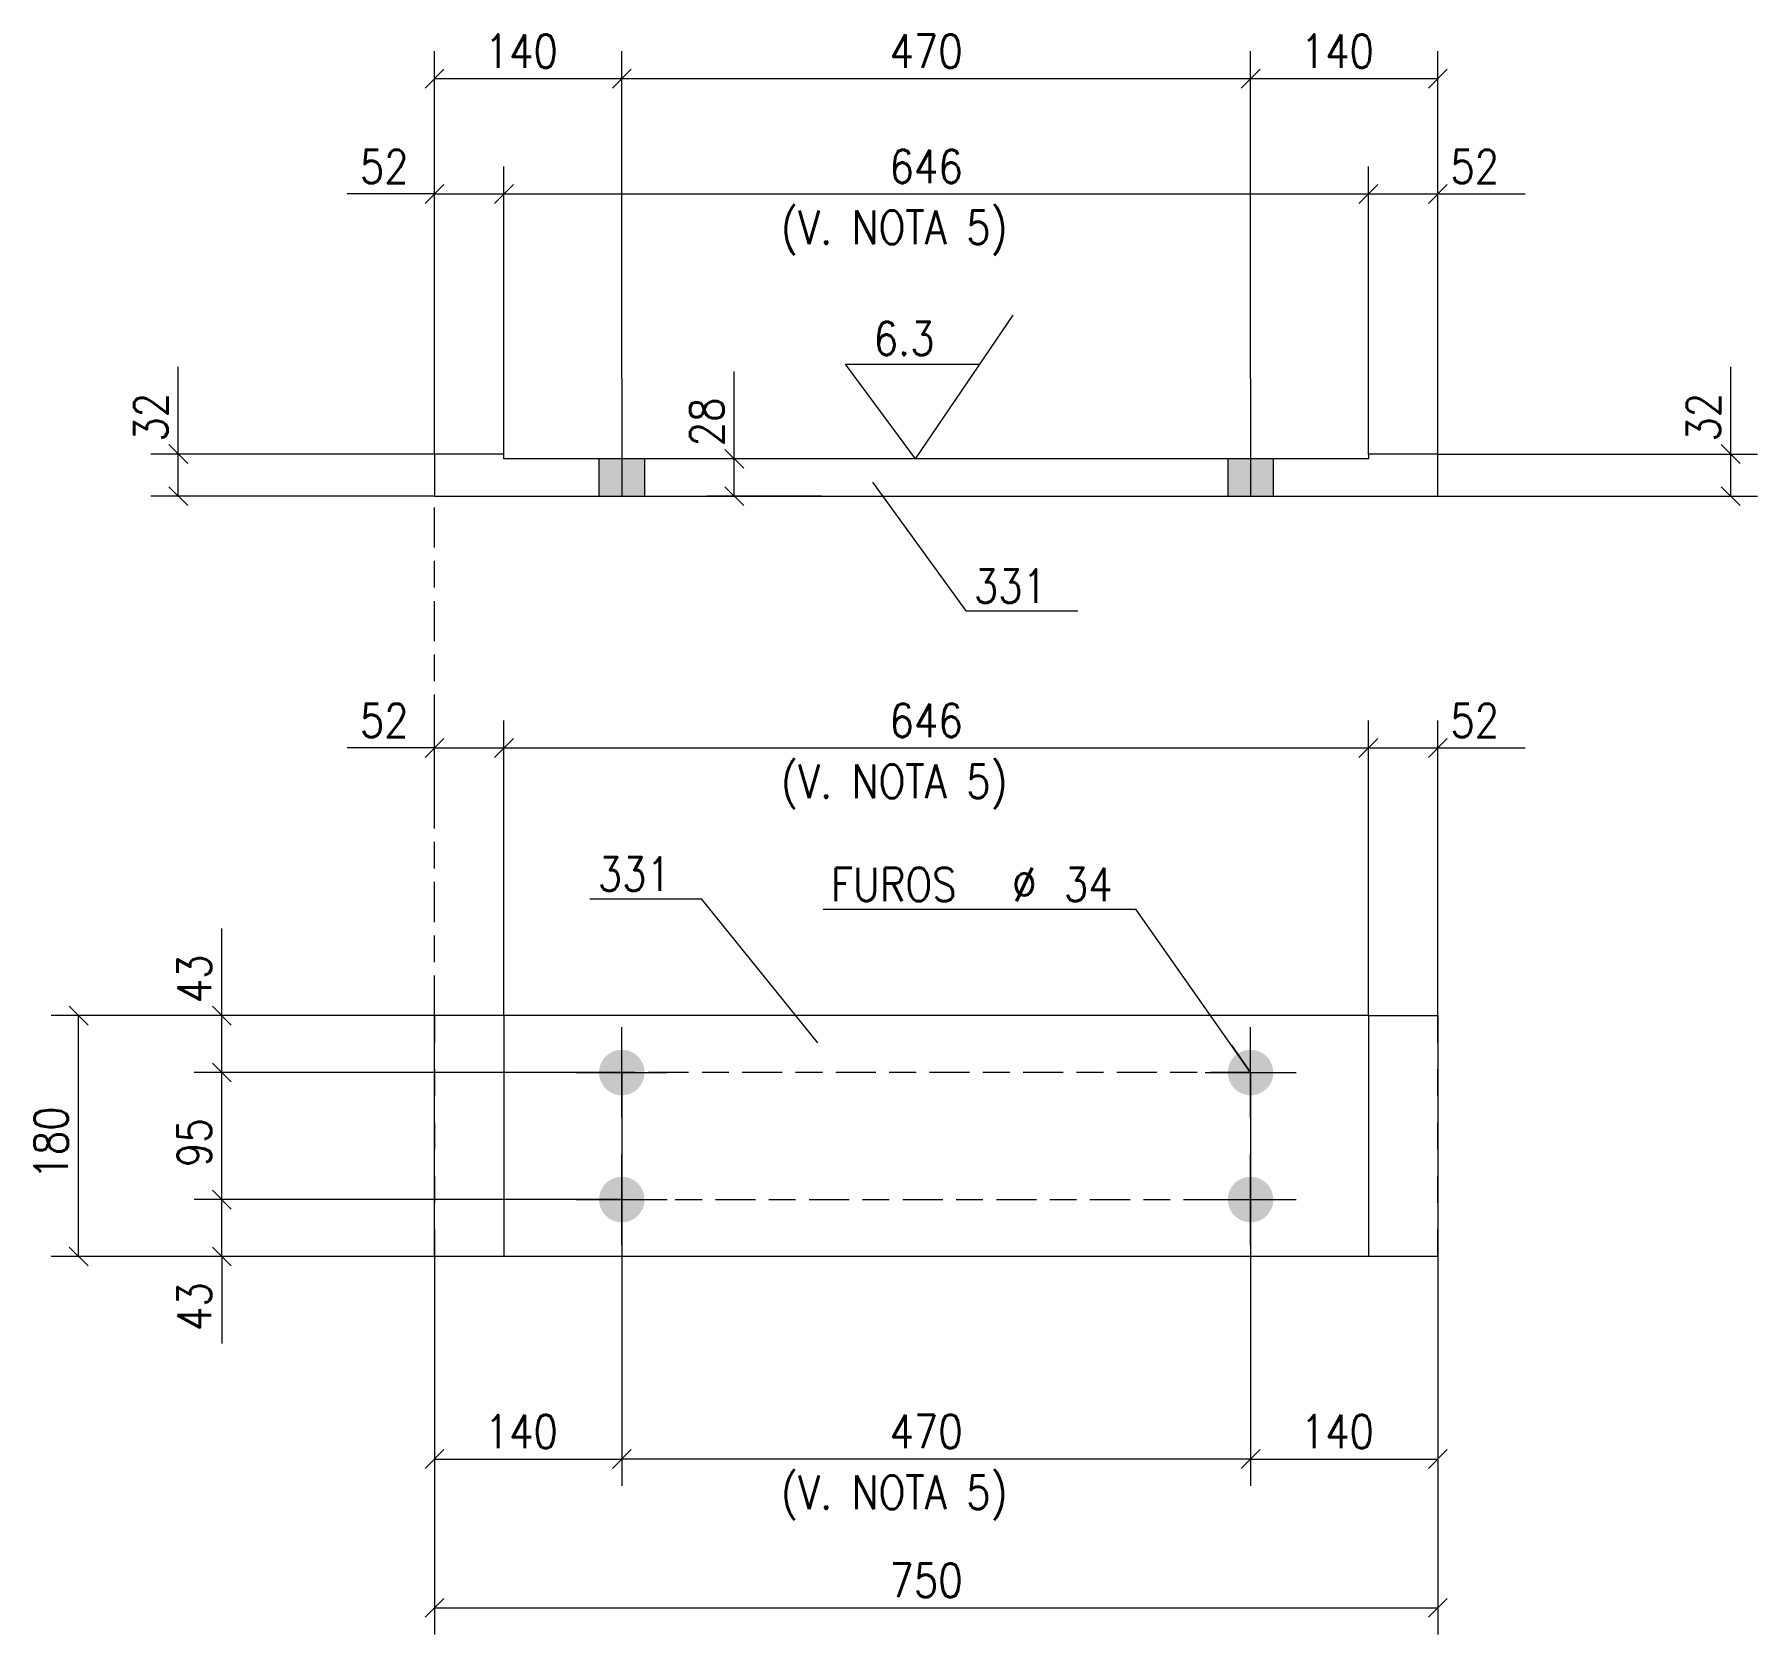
# Model space of a CAD drawing. Header units: millimetres. Extents: x 2 to 845, y 5 to 599.
# Drawn here: x 511.9 to 640.6, y 156.6 to 276.2 of the extents above; entities that cross this region are included whole.
import ezdxf

# ---------------------------------------------------------------- set-up
doc = ezdxf.new("R2010")
doc.units = ezdxf.units.MM
for name, pattern in [('XKITLINE00', [0]), ('XKITLINE02', [4, 2, -2]), ('XKITLINE06', [7, 3, -1, 2, -1])]:
    doc.linetypes.add(name, pattern=pattern)
for name, color, linetype, lineweight in [('Cota', 4, 'Continuous', 0), ('Marca da peça', 2, 'Continuous', 0), ('Marca do parafuso', 4, 'Continuous', 0), ('Objeto gráfico', 3, 'Continuous', 0), ('Parafuso', 3, 'Continuous', 0), ('Peça', 2, 'Continuous', 0), ('Texto', 7, 'Continuous', 0)]:
    doc.layers.add(name, color=color, linetype=linetype, lineweight=lineweight)
doc.styles.add('ROMANS', font='ROMANS__.TTF')
doc.styles.add('SIMPLEX', font='SIMPLEX_.TTF')

# ---------------------------------------------------------------- blocks, each defined once
blk = doc.blocks.new('*A466')
at = {"layer": 'Parafuso'}
for points in [[(554.05, 241.72), (554.05, 244.52), (557.45, 244.52), (557.45, 241.72)], [(601.05, 241.72), (601.05, 244.52), (604.45, 244.52), (604.45, 241.72)]]:
    blk.add_hatch(color=7, dxfattribs=at).paths.add_polyline_path(points, flags=17)
at = {"layer": 'Parafuso', "color": 7, "linetype": 'XKITLINE00', "lineweight": 0}
for p, q in [((555.75, 250.52), (555.75, 241.72)), ((602.75, 250.52), (602.75, 241.72)), ((554.05, 244.52), (554.05, 241.72)), ((557.45, 244.52), (557.45, 241.72)), ((601.05, 244.52), (601.05, 241.72)), ((604.45, 244.52), (604.45, 241.72))]:
    blk.add_line(p, q, dxfattribs=at)
blk = doc.blocks.new('*A467')
at = {"layer": 'Peça', "color": 4, "linetype": 'XKITLINE00', "lineweight": 0}
for p, q in [((546.95, 244.87), (541.76, 244.87)), ((541.76, 244.87), (541.76, 241.72)), ((546.95, 244.52), (546.95, 244.87)), ((616.76, 244.87), (611.56, 244.87)), ((611.56, 244.87), (611.56, 244.52)), ((616.76, 241.72), (616.76, 244.87)), ((611.56, 244.52), (546.95, 244.52)), ((541.76, 241.72), (616.76, 241.72))]:
    blk.add_line(p, q, dxfattribs=at)
blk = doc.blocks.new('*A558')
at = {"layer": 'Parafuso'}
for points in [[(555.8, 200.33), (555.84, 200.32), (555.88, 200.32), (555.92, 200.32), (555.96, 200.31), (556, 200.31), (556.05, 200.3), (556.09, 200.29), (556.13, 200.29), (556.17, 200.28), (556.21, 200.26), (556.25, 200.25), (556.29, 200.24), (556.33, 200.23), (556.37, 200.21), (556.41, 200.2), (556.44, 200.18), (556.48, 200.16), (556.52, 200.14), (556.56, 200.13), (556.59, 200.11), (556.63, 200.08), (556.66, 200.06), (556.7, 200.04), (556.73, 200.02), (556.77, 199.99), (556.8, 199.97), (556.83, 199.94), (556.87, 199.91), (556.9, 199.89), (556.93, 199.86), (556.96, 199.83), (556.99, 199.8), (557.01, 199.77), (557.04, 199.74), (557.07, 199.7), (557.1, 199.67), (557.12, 199.64), (557.14, 199.61), (557.17, 199.57), (557.19, 199.54), (557.21, 199.5), (557.23, 199.46), (557.25, 199.43), (557.27, 199.39), (557.29, 199.35), (557.31, 199.32), (557.33, 199.28), (557.34, 199.24), (557.36, 199.2), (557.37, 199.16), (557.38, 199.12), (557.39, 199.08), (557.4, 199.04), (557.41, 199), (557.42, 198.96), (557.43, 198.92), (557.44, 198.88), (557.44, 198.83), (557.45, 198.79), (557.45, 198.75), (557.45, 198.71), (557.45, 198.67), (557.45, 198.63), (557.45, 198.58), (557.45, 198.54), (557.45, 198.5), (557.45, 198.46), (557.44, 198.42), (557.44, 198.38), (557.43, 198.34), (557.42, 198.29), (557.41, 198.25), (557.4, 198.21), (557.39, 198.17), (557.38, 198.13), (557.37, 198.09), (557.36, 198.05), (557.34, 198.01), (557.33, 197.98), (557.31, 197.94), (557.29, 197.9), (557.27, 197.86), (557.25, 197.83), (557.23, 197.79), (557.21, 197.75), (557.19, 197.72), (557.17, 197.68), (557.14, 197.65), (557.12, 197.61), (557.1, 197.58), (557.07, 197.55), (557.04, 197.52), (557.01, 197.48), (556.99, 197.45), (556.96, 197.42), (556.93, 197.4), (556.9, 197.37), (556.87, 197.34), (556.83, 197.31), (556.8, 197.29), (556.77, 197.26), (556.73, 197.24), (556.7, 197.21), (556.66, 197.19), (556.63, 197.17), (556.59, 197.15), (556.56, 197.13), (556.52, 197.11), (556.48, 197.09), (556.44, 197.07), (556.41, 197.06), (556.37, 197.04), (556.33, 197.03), (556.29, 197.01), (556.25, 197), (556.21, 196.99), (556.17, 196.98), (556.13, 196.97), (556.09, 196.96), (556.05, 196.95), (556, 196.94), (555.96, 196.94), (555.92, 196.93), (555.88, 196.93), (555.84, 196.93), (555.8, 196.93), (555.75, 196.93), (555.71, 196.93), (555.67, 196.93), (555.63, 196.93), (555.59, 196.93), (555.55, 196.94), (555.51, 196.94), (555.46, 196.95), (555.42, 196.96), (555.38, 196.97), (555.34, 196.98), (555.3, 196.99), (555.26, 197), (555.22, 197.01), (555.18, 197.03), (555.14, 197.04), (555.1, 197.06), (555.07, 197.07), (555.03, 197.09), (554.99, 197.11), (554.95, 197.13), (554.92, 197.15), (554.88, 197.17), (554.85, 197.19), (554.81, 197.21), (554.78, 197.24), (554.74, 197.26), (554.71, 197.29), (554.68, 197.31), (554.64, 197.34), (554.61, 197.37), (554.58, 197.4), (554.55, 197.42), (554.52, 197.45), (554.5, 197.48), (554.47, 197.52), (554.44, 197.55), (554.41, 197.58), (554.39, 197.61), (554.37, 197.65), (554.34, 197.68), (554.32, 197.72), (554.3, 197.75), (554.28, 197.79), (554.26, 197.83), (554.24, 197.86), (554.22, 197.9), (554.2, 197.94), (554.18, 197.98), (554.17, 198.01), (554.15, 198.05), (554.14, 198.09), (554.13, 198.13), (554.12, 198.17), (554.11, 198.21), (554.1, 198.25), (554.09, 198.29), (554.08, 198.34), (554.07, 198.38), (554.07, 198.42), (554.06, 198.46), (554.06, 198.5), (554.06, 198.54), (554.06, 198.58), (554.05, 198.63), (554.06, 198.67), (554.06, 198.71), (554.06, 198.75), (554.06, 198.79), (554.07, 198.83), (554.07, 198.88), (554.08, 198.92), (554.09, 198.96), (554.1, 199), (554.11, 199.04), (554.12, 199.08), (554.13, 199.12), (554.14, 199.16), (554.15, 199.2), (554.17, 199.24), (554.18, 199.28), (554.2, 199.32), (554.22, 199.35), (554.24, 199.39), (554.26, 199.43), (554.28, 199.46), (554.3, 199.5), (554.32, 199.54), (554.34, 199.57), (554.37, 199.61), (554.39, 199.64), (554.41, 199.67), (554.44, 199.7), (554.47, 199.74), (554.5, 199.77), (554.52, 199.8), (554.55, 199.83), (554.58, 199.86), (554.61, 199.89), (554.64, 199.91), (554.68, 199.94), (554.71, 199.97), (554.74, 199.99), (554.78, 200.02), (554.81, 200.04), (554.85, 200.06), (554.88, 200.08), (554.92, 200.11), (554.95, 200.13), (554.99, 200.14), (555.03, 200.16), (555.07, 200.18), (555.1, 200.2), (555.14, 200.21), (555.18, 200.23), (555.22, 200.24), (555.26, 200.25), (555.3, 200.26), (555.34, 200.28), (555.38, 200.29), (555.42, 200.29), (555.46, 200.3), (555.51, 200.31), (555.55, 200.31), (555.59, 200.32), (555.63, 200.32), (555.67, 200.32), (555.71, 200.33), (555.75, 200.33)], [(602.8, 200.33), (602.84, 200.32), (602.88, 200.32), (602.92, 200.32), (602.96, 200.31), (603, 200.31), (603.05, 200.3), (603.09, 200.29), (603.13, 200.29), (603.17, 200.28), (603.21, 200.26), (603.25, 200.25), (603.29, 200.24), (603.33, 200.23), (603.37, 200.21), (603.41, 200.2), (603.44, 200.18), (603.48, 200.16), (603.52, 200.14), (603.56, 200.13), (603.59, 200.11), (603.63, 200.08), (603.66, 200.06), (603.7, 200.04), (603.73, 200.02), (603.77, 199.99), (603.8, 199.97), (603.83, 199.94), (603.87, 199.91), (603.9, 199.89), (603.93, 199.86), (603.96, 199.83), (603.99, 199.8), (604.01, 199.77), (604.04, 199.74), (604.07, 199.7), (604.1, 199.67), (604.12, 199.64), (604.14, 199.61), (604.17, 199.57), (604.19, 199.54), (604.21, 199.5), (604.23, 199.46), (604.25, 199.43), (604.27, 199.39), (604.29, 199.35), (604.31, 199.32), (604.33, 199.28), (604.34, 199.24), (604.36, 199.2), (604.37, 199.16), (604.38, 199.12), (604.39, 199.08), (604.4, 199.04), (604.41, 199), (604.42, 198.96), (604.43, 198.92), (604.44, 198.88), (604.44, 198.83), (604.45, 198.79), (604.45, 198.75), (604.45, 198.71), (604.45, 198.67), (604.45, 198.63), (604.45, 198.58), (604.45, 198.54), (604.45, 198.5), (604.45, 198.46), (604.44, 198.42), (604.44, 198.38), (604.43, 198.34), (604.42, 198.29), (604.41, 198.25), (604.4, 198.21), (604.39, 198.17), (604.38, 198.13), (604.37, 198.09), (604.36, 198.05), (604.34, 198.01), (604.33, 197.98), (604.31, 197.94), (604.29, 197.9), (604.27, 197.86), (604.25, 197.83), (604.23, 197.79), (604.21, 197.75), (604.19, 197.72), (604.17, 197.68), (604.14, 197.65), (604.12, 197.61), (604.1, 197.58), (604.07, 197.55), (604.04, 197.52), (604.01, 197.48), (603.99, 197.45), (603.96, 197.42), (603.93, 197.4), (603.9, 197.37), (603.87, 197.34), (603.83, 197.31), (603.8, 197.29), (603.77, 197.26), (603.73, 197.24), (603.7, 197.21), (603.66, 197.19), (603.63, 197.17), (603.59, 197.15), (603.56, 197.13), (603.52, 197.11), (603.48, 197.09), (603.44, 197.07), (603.41, 197.06), (603.37, 197.04), (603.33, 197.03), (603.29, 197.01), (603.25, 197), (603.21, 196.99), (603.17, 196.98), (603.13, 196.97), (603.09, 196.96), (603.05, 196.95), (603, 196.94), (602.96, 196.94), (602.92, 196.93), (602.88, 196.93), (602.84, 196.93), (602.8, 196.93), (602.75, 196.93), (602.71, 196.93), (602.67, 196.93), (602.63, 196.93), (602.59, 196.93), (602.55, 196.94), (602.51, 196.94), (602.46, 196.95), (602.42, 196.96), (602.38, 196.97), (602.34, 196.98), (602.3, 196.99), (602.26, 197), (602.22, 197.01), (602.18, 197.03), (602.14, 197.04), (602.1, 197.06), (602.07, 197.07), (602.03, 197.09), (601.99, 197.11), (601.95, 197.13), (601.92, 197.15), (601.88, 197.17), (601.85, 197.19), (601.81, 197.21), (601.78, 197.24), (601.74, 197.26), (601.71, 197.29), (601.68, 197.31), (601.64, 197.34), (601.61, 197.37), (601.58, 197.4), (601.55, 197.42), (601.52, 197.45), (601.5, 197.48), (601.47, 197.52), (601.44, 197.55), (601.41, 197.58), (601.39, 197.61), (601.37, 197.65), (601.34, 197.68), (601.32, 197.72), (601.3, 197.75), (601.28, 197.79), (601.26, 197.83), (601.24, 197.86), (601.22, 197.9), (601.2, 197.94), (601.18, 197.98), (601.17, 198.01), (601.15, 198.05), (601.14, 198.09), (601.13, 198.13), (601.12, 198.17), (601.11, 198.21), (601.1, 198.25), (601.09, 198.29), (601.08, 198.34), (601.07, 198.38), (601.07, 198.42), (601.06, 198.46), (601.06, 198.5), (601.06, 198.54), (601.06, 198.58), (601.05, 198.63), (601.06, 198.67), (601.06, 198.71), (601.06, 198.75), (601.06, 198.79), (601.07, 198.83), (601.07, 198.88), (601.08, 198.92), (601.09, 198.96), (601.1, 199), (601.11, 199.04), (601.12, 199.08), (601.13, 199.12), (601.14, 199.16), (601.15, 199.2), (601.17, 199.24), (601.18, 199.28), (601.2, 199.32), (601.22, 199.35), (601.24, 199.39), (601.26, 199.43), (601.28, 199.46), (601.3, 199.5), (601.32, 199.54), (601.34, 199.57), (601.37, 199.61), (601.39, 199.64), (601.41, 199.67), (601.44, 199.7), (601.47, 199.74), (601.5, 199.77), (601.52, 199.8), (601.55, 199.83), (601.58, 199.86), (601.61, 199.89), (601.64, 199.91), (601.68, 199.94), (601.71, 199.97), (601.74, 199.99), (601.78, 200.02), (601.81, 200.04), (601.85, 200.06), (601.88, 200.08), (601.92, 200.11), (601.95, 200.13), (601.99, 200.14), (602.03, 200.16), (602.07, 200.18), (602.1, 200.2), (602.14, 200.21), (602.18, 200.23), (602.22, 200.24), (602.26, 200.25), (602.3, 200.26), (602.34, 200.28), (602.38, 200.29), (602.42, 200.29), (602.46, 200.3), (602.51, 200.31), (602.55, 200.31), (602.59, 200.32), (602.63, 200.32), (602.67, 200.32), (602.71, 200.33), (602.75, 200.33)], [(555.8, 190.83), (555.84, 190.82), (555.88, 190.82), (555.92, 190.82), (555.96, 190.81), (556, 190.81), (556.05, 190.8), (556.09, 190.79), (556.13, 190.79), (556.17, 190.78), (556.21, 190.76), (556.25, 190.75), (556.29, 190.74), (556.33, 190.73), (556.37, 190.71), (556.41, 190.7), (556.44, 190.68), (556.48, 190.66), (556.52, 190.64), (556.56, 190.63), (556.59, 190.61), (556.63, 190.58), (556.66, 190.56), (556.7, 190.54), (556.73, 190.52), (556.77, 190.49), (556.8, 190.47), (556.83, 190.44), (556.87, 190.41), (556.9, 190.39), (556.93, 190.36), (556.96, 190.33), (556.99, 190.3), (557.01, 190.27), (557.04, 190.24), (557.07, 190.2), (557.1, 190.17), (557.12, 190.14), (557.14, 190.11), (557.17, 190.07), (557.19, 190.04), (557.21, 190), (557.23, 189.96), (557.25, 189.93), (557.27, 189.89), (557.29, 189.85), (557.31, 189.82), (557.33, 189.78), (557.34, 189.74), (557.36, 189.7), (557.37, 189.66), (557.38, 189.62), (557.39, 189.58), (557.4, 189.54), (557.41, 189.5), (557.42, 189.46), (557.43, 189.42), (557.44, 189.38), (557.44, 189.33), (557.45, 189.29), (557.45, 189.25), (557.45, 189.21), (557.45, 189.17), (557.45, 189.13), (557.45, 189.08), (557.45, 189.04), (557.45, 189), (557.45, 188.96), (557.44, 188.92), (557.44, 188.88), (557.43, 188.84), (557.42, 188.79), (557.41, 188.75), (557.4, 188.71), (557.39, 188.67), (557.38, 188.63), (557.37, 188.59), (557.36, 188.55), (557.34, 188.51), (557.33, 188.48), (557.31, 188.44), (557.29, 188.4), (557.27, 188.36), (557.25, 188.33), (557.23, 188.29), (557.21, 188.25), (557.19, 188.22), (557.17, 188.18), (557.14, 188.15), (557.12, 188.11), (557.1, 188.08), (557.07, 188.05), (557.04, 188.02), (557.01, 187.98), (556.99, 187.95), (556.96, 187.92), (556.93, 187.9), (556.9, 187.87), (556.87, 187.84), (556.83, 187.81), (556.8, 187.79), (556.77, 187.76), (556.73, 187.74), (556.7, 187.71), (556.66, 187.69), (556.63, 187.67), (556.59, 187.65), (556.56, 187.63), (556.52, 187.61), (556.48, 187.59), (556.44, 187.57), (556.41, 187.56), (556.37, 187.54), (556.33, 187.53), (556.29, 187.51), (556.25, 187.5), (556.21, 187.49), (556.17, 187.48), (556.13, 187.47), (556.09, 187.46), (556.05, 187.45), (556, 187.44), (555.96, 187.44), (555.92, 187.43), (555.88, 187.43), (555.84, 187.43), (555.8, 187.43), (555.75, 187.43), (555.71, 187.43), (555.67, 187.43), (555.63, 187.43), (555.59, 187.43), (555.55, 187.44), (555.51, 187.44), (555.46, 187.45), (555.42, 187.46), (555.38, 187.47), (555.34, 187.48), (555.3, 187.49), (555.26, 187.5), (555.22, 187.51), (555.18, 187.53), (555.14, 187.54), (555.1, 187.56), (555.07, 187.57), (555.03, 187.59), (554.99, 187.61), (554.95, 187.63), (554.92, 187.65), (554.88, 187.67), (554.85, 187.69), (554.81, 187.71), (554.78, 187.74), (554.74, 187.76), (554.71, 187.79), (554.68, 187.81), (554.64, 187.84), (554.61, 187.87), (554.58, 187.9), (554.55, 187.92), (554.52, 187.95), (554.5, 187.98), (554.47, 188.02), (554.44, 188.05), (554.41, 188.08), (554.39, 188.11), (554.37, 188.15), (554.34, 188.18), (554.32, 188.22), (554.3, 188.25), (554.28, 188.29), (554.26, 188.33), (554.24, 188.36), (554.22, 188.4), (554.2, 188.44), (554.18, 188.48), (554.17, 188.51), (554.15, 188.55), (554.14, 188.59), (554.13, 188.63), (554.12, 188.67), (554.11, 188.71), (554.1, 188.75), (554.09, 188.79), (554.08, 188.84), (554.07, 188.88), (554.07, 188.92), (554.06, 188.96), (554.06, 189), (554.06, 189.04), (554.06, 189.08), (554.05, 189.13), (554.06, 189.17), (554.06, 189.21), (554.06, 189.25), (554.06, 189.29), (554.07, 189.33), (554.07, 189.38), (554.08, 189.42), (554.09, 189.46), (554.1, 189.5), (554.11, 189.54), (554.12, 189.58), (554.13, 189.62), (554.14, 189.66), (554.15, 189.7), (554.17, 189.74), (554.18, 189.78), (554.2, 189.82), (554.22, 189.85), (554.24, 189.89), (554.26, 189.93), (554.28, 189.96), (554.3, 190), (554.32, 190.04), (554.34, 190.07), (554.37, 190.11), (554.39, 190.14), (554.41, 190.17), (554.44, 190.2), (554.47, 190.24), (554.5, 190.27), (554.52, 190.3), (554.55, 190.33), (554.58, 190.36), (554.61, 190.39), (554.64, 190.41), (554.68, 190.44), (554.71, 190.47), (554.74, 190.49), (554.78, 190.52), (554.81, 190.54), (554.85, 190.56), (554.88, 190.58), (554.92, 190.61), (554.95, 190.63), (554.99, 190.64), (555.03, 190.66), (555.07, 190.68), (555.1, 190.7), (555.14, 190.71), (555.18, 190.73), (555.22, 190.74), (555.26, 190.75), (555.3, 190.76), (555.34, 190.78), (555.38, 190.79), (555.42, 190.79), (555.46, 190.8), (555.51, 190.81), (555.55, 190.81), (555.59, 190.82), (555.63, 190.82), (555.67, 190.82), (555.71, 190.83), (555.75, 190.83)], [(602.8, 190.83), (602.84, 190.82), (602.88, 190.82), (602.92, 190.82), (602.96, 190.81), (603, 190.81), (603.05, 190.8), (603.09, 190.79), (603.13, 190.79), (603.17, 190.78), (603.21, 190.76), (603.25, 190.75), (603.29, 190.74), (603.33, 190.73), (603.37, 190.71), (603.41, 190.7), (603.44, 190.68), (603.48, 190.66), (603.52, 190.64), (603.56, 190.63), (603.59, 190.61), (603.63, 190.58), (603.66, 190.56), (603.7, 190.54), (603.73, 190.52), (603.77, 190.49), (603.8, 190.47), (603.83, 190.44), (603.87, 190.41), (603.9, 190.39), (603.93, 190.36), (603.96, 190.33), (603.99, 190.3), (604.01, 190.27), (604.04, 190.24), (604.07, 190.2), (604.1, 190.17), (604.12, 190.14), (604.14, 190.11), (604.17, 190.07), (604.19, 190.04), (604.21, 190), (604.23, 189.96), (604.25, 189.93), (604.27, 189.89), (604.29, 189.85), (604.31, 189.82), (604.33, 189.78), (604.34, 189.74), (604.36, 189.7), (604.37, 189.66), (604.38, 189.62), (604.39, 189.58), (604.4, 189.54), (604.41, 189.5), (604.42, 189.46), (604.43, 189.42), (604.44, 189.38), (604.44, 189.33), (604.45, 189.29), (604.45, 189.25), (604.45, 189.21), (604.45, 189.17), (604.45, 189.13), (604.45, 189.08), (604.45, 189.04), (604.45, 189), (604.45, 188.96), (604.44, 188.92), (604.44, 188.88), (604.43, 188.84), (604.42, 188.79), (604.41, 188.75), (604.4, 188.71), (604.39, 188.67), (604.38, 188.63), (604.37, 188.59), (604.36, 188.55), (604.34, 188.51), (604.33, 188.48), (604.31, 188.44), (604.29, 188.4), (604.27, 188.36), (604.25, 188.33), (604.23, 188.29), (604.21, 188.25), (604.19, 188.22), (604.17, 188.18), (604.14, 188.15), (604.12, 188.11), (604.1, 188.08), (604.07, 188.05), (604.04, 188.02), (604.01, 187.98), (603.99, 187.95), (603.96, 187.92), (603.93, 187.9), (603.9, 187.87), (603.87, 187.84), (603.83, 187.81), (603.8, 187.79), (603.77, 187.76), (603.73, 187.74), (603.7, 187.71), (603.66, 187.69), (603.63, 187.67), (603.59, 187.65), (603.56, 187.63), (603.52, 187.61), (603.48, 187.59), (603.44, 187.57), (603.41, 187.56), (603.37, 187.54), (603.33, 187.53), (603.29, 187.51), (603.25, 187.5), (603.21, 187.49), (603.17, 187.48), (603.13, 187.47), (603.09, 187.46), (603.05, 187.45), (603, 187.44), (602.96, 187.44), (602.92, 187.43), (602.88, 187.43), (602.84, 187.43), (602.8, 187.43), (602.75, 187.43), (602.71, 187.43), (602.67, 187.43), (602.63, 187.43), (602.59, 187.43), (602.55, 187.44), (602.51, 187.44), (602.46, 187.45), (602.42, 187.46), (602.38, 187.47), (602.34, 187.48), (602.3, 187.49), (602.26, 187.5), (602.22, 187.51), (602.18, 187.53), (602.14, 187.54), (602.1, 187.56), (602.07, 187.57), (602.03, 187.59), (601.99, 187.61), (601.95, 187.63), (601.92, 187.65), (601.88, 187.67), (601.85, 187.69), (601.81, 187.71), (601.78, 187.74), (601.74, 187.76), (601.71, 187.79), (601.68, 187.81), (601.64, 187.84), (601.61, 187.87), (601.58, 187.9), (601.55, 187.92), (601.52, 187.95), (601.5, 187.98), (601.47, 188.02), (601.44, 188.05), (601.41, 188.08), (601.39, 188.11), (601.37, 188.15), (601.34, 188.18), (601.32, 188.22), (601.3, 188.25), (601.28, 188.29), (601.26, 188.33), (601.24, 188.36), (601.22, 188.4), (601.2, 188.44), (601.18, 188.48), (601.17, 188.51), (601.15, 188.55), (601.14, 188.59), (601.13, 188.63), (601.12, 188.67), (601.11, 188.71), (601.1, 188.75), (601.09, 188.79), (601.08, 188.84), (601.07, 188.88), (601.07, 188.92), (601.06, 188.96), (601.06, 189), (601.06, 189.04), (601.06, 189.08), (601.05, 189.13), (601.06, 189.17), (601.06, 189.21), (601.06, 189.25), (601.06, 189.29), (601.07, 189.33), (601.07, 189.38), (601.08, 189.42), (601.09, 189.46), (601.1, 189.5), (601.11, 189.54), (601.12, 189.58), (601.13, 189.62), (601.14, 189.66), (601.15, 189.7), (601.17, 189.74), (601.18, 189.78), (601.2, 189.82), (601.22, 189.85), (601.24, 189.89), (601.26, 189.93), (601.28, 189.96), (601.3, 190), (601.32, 190.04), (601.34, 190.07), (601.37, 190.11), (601.39, 190.14), (601.41, 190.17), (601.44, 190.2), (601.47, 190.24), (601.5, 190.27), (601.52, 190.3), (601.55, 190.33), (601.58, 190.36), (601.61, 190.39), (601.64, 190.41), (601.68, 190.44), (601.71, 190.47), (601.74, 190.49), (601.78, 190.52), (601.81, 190.54), (601.85, 190.56), (601.88, 190.58), (601.92, 190.61), (601.95, 190.63), (601.99, 190.64), (602.03, 190.66), (602.07, 190.68), (602.1, 190.7), (602.14, 190.71), (602.18, 190.73), (602.22, 190.74), (602.26, 190.75), (602.3, 190.76), (602.34, 190.78), (602.38, 190.79), (602.42, 190.79), (602.46, 190.8), (602.51, 190.81), (602.55, 190.81), (602.59, 190.82), (602.63, 190.82), (602.67, 190.82), (602.71, 190.83), (602.75, 190.83)]]:
    blk.add_hatch(color=7, dxfattribs=at).paths.add_polyline_path(points, flags=17)
at = {"layer": 'Parafuso', "color": 7, "linetype": 'XKITLINE00', "lineweight": 0}
for p, q in [((555.75, 195.23), (555.75, 202.03)), ((602.75, 195.23), (602.75, 202.03)), ((552.35, 198.63), (559.15, 198.63)), ((599.35, 198.63), (606.15, 198.63)), ((555.75, 185.73), (555.75, 192.53)), ((602.75, 185.73), (602.75, 192.53)), ((552.35, 189.13), (559.15, 189.13)), ((599.35, 189.13), (606.15, 189.13))]:
    blk.add_line(p, q, dxfattribs=at)
blk = doc.blocks.new('*A559')
at = {"layer": 'Peça', "color": 4, "linetype": 'XKITLINE00', "lineweight": 0}
for p, q in [((541.76, 184.88), (541.76, 202.88)), ((546.95, 202.88), (541.76, 202.88)), ((546.95, 202.88), (546.95, 184.88)), ((611.56, 202.88), (546.95, 202.88)), ((611.56, 202.88), (611.56, 184.88)), ((611.56, 202.88), (616.76, 202.88)), ((616.76, 202.88), (616.76, 184.88)), ((546.95, 184.88), (541.76, 184.88)), ((611.56, 184.88), (546.95, 184.88)), ((616.76, 184.88), (611.56, 184.88))]:
    blk.add_line(p, q, dxfattribs=at)
at = {"layer": 'Peça', "color": 7, "linetype": 'XKITLINE02', "lineweight": 0}
for p, q in [((541.76, 202.88), (541.76, 184.88)), ((616.76, 184.88), (616.76, 202.88))]:
    blk.add_line(p, q, dxfattribs=at)
blk = doc.blocks.new('*A1226')
at = {"layer": 'Objeto gráfico', "color": 7, "linetype": 'XKITLINE00', "lineweight": 0}
blk.add_line((572.48, 251.58), (582.52, 251.58), dxfattribs=at)
blk = doc.blocks.new('*A1227')
at = {"layer": 'Objeto gráfico', "color": 7, "linetype": 'XKITLINE00', "lineweight": 0}
blk.add_line((577.72, 244.52), (585.01, 255.25), dxfattribs=at)
blk = doc.blocks.new('*A1228')
at = {"layer": 'Objeto gráfico', "color": 7, "linetype": 'XKITLINE00', "lineweight": 0}
blk.add_line((577.72, 244.52), (572.48, 251.58), dxfattribs=at)
blk = doc.blocks.new('*A1245')
at = {"layer": 'Objeto gráfico', "color": 7, "linetype": 'XKITLINE06', "lineweight": 0}
blk.add_line((555.75, 189.13), (602.75, 189.13), dxfattribs=at)
blk = doc.blocks.new('*A1246')
at = {"layer": 'Objeto gráfico', "color": 7, "linetype": 'XKITLINE06', "lineweight": 0}
blk.add_line((602.75, 198.63), (555.75, 198.63), dxfattribs=at)
blk = doc.blocks.new('*A1247')
at = {"layer": 'Objeto gráfico', "color": 7, "linetype": 'XKITLINE06', "lineweight": 0}
blk.add_line((541.76, 202.88), (541.76, 241.72), dxfattribs=at)
blk = doc.blocks.new('*A1358')
at = {"layer": 'Cota', "color": 7, "linetype": 'XKITLINE00', "lineweight": 0}
for p, q in [((638.65, 244.87), (638.65, 251.38)), ((638.65, 244.87), (638.65, 251.38)), ((616.76, 244.87), (640.65, 244.87)), ((637.94, 245.57), (639.35, 244.16)), ((638.65, 241.72), (638.65, 244.87)), ((637.94, 242.42), (639.35, 241.01)), ((616.76, 241.72), (640.65, 241.72))]:
    blk.add_line(p, q, dxfattribs=at)
at = {"layer": 'Cota', "color": 3}
for p in [(638.65, 244.87), (638.65, 241.72)]:
    blk.add_point(p, dxfattribs=at)
at = {"layer": 'Cota', "color": 3, "style": 'SIMPLEX', "width": 0.85}
blk.add_text('32', height=2.5, rotation=90.0002, dxfattribs=at).set_placement((637.85, 245.8))
blk = doc.blocks.new('*A1359')
at = {"layer": 'Cota', "color": 7, "linetype": 'XKITLINE00', "lineweight": 0}
for p, q in [((522.6, 244.87), (522.6, 251.38)), ((522.6, 244.87), (522.6, 251.38)), ((541.76, 244.87), (520.55, 244.87)), ((521.89, 245.57), (523.31, 244.16)), ((522.6, 241.72), (522.6, 244.87)), ((521.89, 242.42), (523.31, 241.01)), ((541.76, 241.72), (520.55, 241.72))]:
    blk.add_line(p, q, dxfattribs=at)
at = {"layer": 'Cota', "color": 3}
for p in [(522.6, 244.87), (522.6, 241.72)]:
    blk.add_point(p, dxfattribs=at)
at = {"layer": 'Cota', "color": 3, "style": 'SIMPLEX', "width": 0.85}
blk.add_text('32', height=2.5, rotation=90.0002, dxfattribs=at).set_placement((521.8, 245.8))
blk = doc.blocks.new('*A1360')
at = {"layer": 'Cota', "color": 7, "linetype": 'XKITLINE00', "lineweight": 0}
for p, q in [((564.16, 244.52), (564.16, 251.03)), ((564.16, 244.52), (564.16, 251.03)), ((563.45, 245.22), (564.87, 243.81)), ((570.69, 244.52), (562.11, 244.52)), ((564.16, 241.72), (564.16, 244.52)), ((563.45, 242.42), (564.87, 241.01)), ((570.69, 241.72), (562.11, 241.72))]:
    blk.add_line(p, q, dxfattribs=at)
at = {"layer": 'Cota', "color": 3}
for p in [(564.16, 244.52), (564.16, 241.72)]:
    blk.add_point(p, dxfattribs=at)
at = {"layer": 'Cota', "color": 3, "style": 'SIMPLEX', "width": 0.85}
blk.add_text('28', height=2.5, rotation=90.0002, dxfattribs=at).set_placement((563.36, 245.45))
blk = doc.blocks.new('*A1361')
at = {"layer": 'Cota', "color": 7, "linetype": 'XKITLINE00', "lineweight": 0}
for p, q in [((541.76, 244.87), (541.76, 274.99)), ((555.75, 250.52), (555.75, 274.99)), ((542.46, 273.65), (541.05, 272.23)), ((556.46, 273.65), (555.05, 272.23)), ((541.76, 272.94), (555.75, 272.94))]:
    blk.add_line(p, q, dxfattribs=at)
at = {"layer": 'Cota', "color": 3}
for p in [(541.76, 272.94), (555.75, 272.94)]:
    blk.add_point(p, dxfattribs=at)
at = {"layer": 'Cota', "color": 3, "style": 'SIMPLEX', "width": 0.85}
blk.add_text('140', height=2.5, dxfattribs=at).set_placement((545.51, 273.74))
blk = doc.blocks.new('*A1362')
at = {"layer": 'Cota', "color": 7, "linetype": 'XKITLINE00', "lineweight": 0}
for p, q in [((555.75, 250.52), (555.75, 274.99)), ((602.75, 250.52), (602.75, 274.99)), ((556.46, 273.65), (555.05, 272.23)), ((603.46, 273.65), (602.05, 272.23)), ((555.75, 272.94), (602.75, 272.94))]:
    blk.add_line(p, q, dxfattribs=at)
at = {"layer": 'Cota', "color": 3}
for p in [(555.75, 272.94), (602.75, 272.94)]:
    blk.add_point(p, dxfattribs=at)
at = {"layer": 'Cota', "color": 3, "style": 'SIMPLEX', "width": 0.85}
blk.add_text('470', height=2.5, dxfattribs=at).set_placement((575.77, 273.74))
blk = doc.blocks.new('*A1363')
at = {"layer": 'Cota', "color": 7, "linetype": 'XKITLINE00', "lineweight": 0}
for p, q in [((602.75, 250.52), (602.75, 274.99)), ((616.76, 244.87), (616.76, 274.99)), ((603.46, 273.65), (602.05, 272.23)), ((617.46, 273.65), (616.05, 272.23)), ((602.75, 272.94), (616.76, 272.94))]:
    blk.add_line(p, q, dxfattribs=at)
at = {"layer": 'Cota', "color": 3}
for p in [(602.75, 272.94), (616.76, 272.94)]:
    blk.add_point(p, dxfattribs=at)
at = {"layer": 'Cota', "color": 3, "style": 'SIMPLEX', "width": 0.85}
blk.add_text('140', height=2.5, dxfattribs=at).set_placement((606.51, 273.74))
blk = doc.blocks.new('*A1364')
at = {"layer": 'Cota', "color": 7, "linetype": 'XKITLINE00', "lineweight": 0}
for p, q in [((541.76, 244.87), (541.76, 266.37)), ((546.95, 244.82), (546.95, 266.37)), ((541.76, 264.32), (535.24, 264.32)), ((541.76, 264.32), (535.24, 264.32)), ((542.46, 265.03), (541.05, 263.61)), ((541.76, 264.32), (546.95, 264.32)), ((547.66, 265.03), (546.25, 263.61))]:
    blk.add_line(p, q, dxfattribs=at)
at = {"layer": 'Cota', "color": 3}
for p in [(541.76, 264.32), (546.95, 264.32)]:
    blk.add_point(p, dxfattribs=at)
at = {"layer": 'Cota', "color": 3, "style": 'SIMPLEX', "width": 0.85}
blk.add_text('52', height=2.5, dxfattribs=at).set_placement((536.18, 265.12))
blk = doc.blocks.new('*A1365')
at = {"layer": 'Cota', "color": 7, "linetype": 'XKITLINE00', "lineweight": 0}
for p, q in [((546.95, 244.82), (546.95, 266.37)), ((611.56, 244.87), (611.56, 266.37)), ((547.66, 265.03), (546.25, 263.61)), ((546.95, 264.32), (611.56, 264.32)), ((612.26, 265.03), (610.85, 263.61))]:
    blk.add_line(p, q, dxfattribs=at)
at = {"layer": 'Cota', "color": 3}
for p in [(546.95, 264.32), (611.56, 264.32)]:
    blk.add_point(p, dxfattribs=at)
at = {"layer": 'Cota', "color": 3, "style": 'SIMPLEX', "width": 0.85}
for s, p in [('646', (575.77, 265.12)), ('(V. NOTA 5)', (567.66, 260.57))]:
    blk.add_text(s, height=2.5, dxfattribs=at).set_placement(p)
blk = doc.blocks.new('*A1366')
at = {"layer": 'Cota', "color": 7, "linetype": 'XKITLINE00', "lineweight": 0}
for p, q in [((611.56, 244.87), (611.56, 266.37)), ((616.76, 244.87), (616.76, 266.37)), ((612.26, 265.03), (610.85, 263.61)), ((611.56, 264.32), (616.76, 264.32)), ((617.46, 265.03), (616.05, 263.61)), ((616.76, 264.32), (623.27, 264.32)), ((616.76, 264.32), (623.27, 264.32))]:
    blk.add_line(p, q, dxfattribs=at)
at = {"layer": 'Cota', "color": 3}
for p in [(611.56, 264.32), (616.76, 264.32)]:
    blk.add_point(p, dxfattribs=at)
at = {"layer": 'Cota', "color": 3, "style": 'SIMPLEX', "width": 0.85}
blk.add_text('52', height=2.5, dxfattribs=at).set_placement((617.69, 265.12))
blk = doc.blocks.new('*A1367')
at = {"layer": 'Texto', "color": 3, "style": 'ROMANS', "width": 0.85}
blk.add_text('6.3', height=2.5, dxfattribs=at).set_placement((574.58, 252.26))
blk = doc.blocks.new('*A1368')
at = {"layer": 'Marca da peça', "color": 7, "linetype": 'XKITLINE00', "lineweight": 0}
for p, q in [((574.49, 242.77), (581.47, 233.14)), ((581.47, 233.14), (589.83, 233.14))]:
    blk.add_line(p, q, dxfattribs=at)
at = {"layer": 'Marca da peça', "color": 4, "style": 'ROMANS', "width": 0.85}
blk.add_text('331', height=2.5, dxfattribs=at).set_placement((582.07, 233.74))
blk = doc.blocks.new('*A1479')
at = {"layer": 'Cota', "color": 7, "linetype": 'XKITLINE00', "lineweight": 0}
for p, q in [((525.15, 189.83), (526.56, 188.42)), ((555.75, 189.13), (523.8, 189.13)), ((525.85, 184.88), (525.85, 189.13)), ((525.15, 185.58), (526.56, 184.17)), ((541.76, 184.88), (523.8, 184.88)), ((525.85, 184.88), (525.85, 178.36)), ((525.85, 184.88), (525.85, 178.36))]:
    blk.add_line(p, q, dxfattribs=at)
at = {"layer": 'Cota', "color": 3}
for p in [(525.85, 189.13), (525.85, 184.88)]:
    blk.add_point(p, dxfattribs=at)
at = {"layer": 'Cota', "color": 3, "style": 'SIMPLEX', "width": 0.85}
blk.add_text('43', height=2.5, rotation=90.0002, dxfattribs=at).set_placement((525.05, 179.3))
blk = doc.blocks.new('*A1480')
at = {"layer": 'Cota', "color": 7, "linetype": 'XKITLINE00', "lineweight": 0}
for p, q in [((555.75, 198.63), (523.8, 198.63)), ((525.15, 199.33), (526.56, 197.92)), ((525.85, 189.13), (525.85, 198.63)), ((525.15, 189.83), (526.56, 188.42)), ((555.75, 189.13), (523.8, 189.13))]:
    blk.add_line(p, q, dxfattribs=at)
at = {"layer": 'Cota', "color": 3}
for p in [(525.85, 198.63), (525.85, 189.13)]:
    blk.add_point(p, dxfattribs=at)
at = {"layer": 'Cota', "color": 3, "style": 'SIMPLEX', "width": 0.85}
blk.add_text('95', height=2.5, rotation=90.0002, dxfattribs=at).set_placement((525.05, 191.56))
blk = doc.blocks.new('*A1481')
at = {"layer": 'Cota', "color": 7, "linetype": 'XKITLINE00', "lineweight": 0}
for p, q in [((525.85, 202.88), (525.85, 209.39)), ((525.85, 202.88), (525.85, 209.39)), ((525.15, 203.58), (526.56, 202.17)), ((541.76, 202.88), (523.8, 202.88)), ((525.85, 198.63), (525.85, 202.88)), ((555.75, 198.63), (523.8, 198.63)), ((525.15, 199.33), (526.56, 197.92))]:
    blk.add_line(p, q, dxfattribs=at)
at = {"layer": 'Cota', "color": 3}
for p in [(525.85, 202.88), (525.85, 198.63)]:
    blk.add_point(p, dxfattribs=at)
at = {"layer": 'Cota', "color": 3, "style": 'SIMPLEX', "width": 0.85}
blk.add_text('43', height=2.5, rotation=90.0002, dxfattribs=at).set_placement((525.05, 203.81))
blk = doc.blocks.new('*A1482')
at = {"layer": 'Cota', "color": 7, "linetype": 'XKITLINE00', "lineweight": 0}
for p, q in [((541.76, 184.88), (541.76, 156.61)), ((616.76, 184.88), (616.76, 156.61)), ((542.46, 159.31), (541.05, 157.9)), ((541.76, 158.61), (616.76, 158.61)), ((617.46, 159.31), (616.05, 157.9))]:
    blk.add_line(p, q, dxfattribs=at)
at = {"layer": 'Cota', "color": 3}
for p in [(541.76, 158.61), (616.76, 158.61)]:
    blk.add_point(p, dxfattribs=at)
at = {"layer": 'Cota', "color": 3, "style": 'SIMPLEX', "width": 0.85}
blk.add_text('750', height=2.5, dxfattribs=at).set_placement((575.77, 159.41))
blk = doc.blocks.new('*A1483')
at = {"layer": 'Cota', "color": 7, "linetype": 'XKITLINE00', "lineweight": 0}
for p, q in [((602.75, 198.63), (602.75, 167.73)), ((616.76, 184.88), (616.76, 167.73)), ((603.46, 170.44), (602.05, 169.03)), ((617.46, 170.44), (616.05, 169.03)), ((602.75, 169.73), (616.76, 169.73))]:
    blk.add_line(p, q, dxfattribs=at)
at = {"layer": 'Cota', "color": 3}
for p in [(602.75, 169.73), (616.76, 169.73)]:
    blk.add_point(p, dxfattribs=at)
at = {"layer": 'Cota', "color": 3, "style": 'SIMPLEX', "width": 0.85}
blk.add_text('140', height=2.5, dxfattribs=at).set_placement((606.51, 170.53))
blk = doc.blocks.new('*A1484')
at = {"layer": 'Cota', "color": 7, "linetype": 'XKITLINE00', "lineweight": 0}
for p, q in [((555.75, 198.63), (555.75, 167.73)), ((541.76, 184.88), (541.76, 167.73)), ((542.46, 170.44), (541.05, 169.03)), ((556.46, 170.44), (555.05, 169.03)), ((541.76, 169.73), (555.75, 169.73))]:
    blk.add_line(p, q, dxfattribs=at)
at = {"layer": 'Cota', "color": 3}
for p in [(541.76, 169.73), (555.75, 169.73)]:
    blk.add_point(p, dxfattribs=at)
at = {"layer": 'Cota', "color": 3, "style": 'SIMPLEX', "width": 0.85}
blk.add_text('140', height=2.5, dxfattribs=at).set_placement((545.51, 170.53))
blk = doc.blocks.new('*A1485')
at = {"layer": 'Cota', "color": 7, "linetype": 'XKITLINE00', "lineweight": 0}
for p, q in [((555.75, 198.63), (555.75, 167.74)), ((602.75, 198.63), (602.75, 167.74)), ((556.46, 170.44), (555.05, 169.03)), ((603.46, 170.44), (602.05, 169.03)), ((555.75, 169.74), (602.75, 169.74))]:
    blk.add_line(p, q, dxfattribs=at)
at = {"layer": 'Cota', "color": 3}
for p in [(555.75, 169.74), (602.75, 169.74)]:
    blk.add_point(p, dxfattribs=at)
at = {"layer": 'Cota', "color": 3, "style": 'SIMPLEX', "width": 0.85}
for s, p in [('470', (575.77, 170.54)), ('(V. NOTA 5)', (567.66, 165.99))]:
    blk.add_text(s, height=2.5, dxfattribs=at).set_placement(p)
blk = doc.blocks.new('*A1486')
at = {"layer": 'Cota', "color": 7, "linetype": 'XKITLINE00', "lineweight": 0}
for p, q in [((514.45, 203.58), (515.86, 202.17)), ((541.76, 202.88), (513.1, 202.88)), ((515.15, 184.88), (515.15, 202.88)), ((514.45, 185.58), (515.86, 184.17)), ((541.76, 184.88), (513.1, 184.88))]:
    blk.add_line(p, q, dxfattribs=at)
at = {"layer": 'Cota', "color": 3}
for p in [(515.15, 202.88), (515.15, 184.88)]:
    blk.add_point(p, dxfattribs=at)
at = {"layer": 'Cota', "color": 3, "style": 'SIMPLEX', "width": 0.85}
blk.add_text('180', height=2.5, rotation=90.0002, dxfattribs=at).set_placement((514.35, 190.63))
blk = doc.blocks.new('*A1487')
at = {"layer": 'Cota', "color": 7, "linetype": 'XKITLINE00', "lineweight": 0}
for p, q in [((611.56, 202.88), (611.56, 224.95)), ((616.76, 202.88), (616.76, 224.95)), ((612.26, 223.6), (610.85, 222.19)), ((611.56, 222.9), (616.76, 222.9)), ((617.46, 223.6), (616.05, 222.19)), ((616.76, 222.9), (623.27, 222.9)), ((616.76, 222.9), (623.27, 222.9))]:
    blk.add_line(p, q, dxfattribs=at)
at = {"layer": 'Cota', "color": 3}
for p in [(611.56, 222.9), (616.76, 222.9)]:
    blk.add_point(p, dxfattribs=at)
at = {"layer": 'Cota', "color": 3, "style": 'SIMPLEX', "width": 0.85}
blk.add_text('52', height=2.5, dxfattribs=at).set_placement((617.69, 223.7))
blk = doc.blocks.new('*A1488')
at = {"layer": 'Cota', "color": 7, "linetype": 'XKITLINE00', "lineweight": 0}
for p, q in [((546.95, 202.88), (546.95, 224.95)), ((611.56, 202.88), (611.56, 224.95)), ((547.66, 223.6), (546.25, 222.19)), ((546.95, 222.9), (611.56, 222.9)), ((612.26, 223.6), (610.85, 222.19))]:
    blk.add_line(p, q, dxfattribs=at)
at = {"layer": 'Cota', "color": 3}
for p in [(546.95, 222.9), (611.56, 222.9)]:
    blk.add_point(p, dxfattribs=at)
at = {"layer": 'Cota', "color": 3, "style": 'SIMPLEX', "width": 0.85}
for s, p in [('646', (575.77, 223.7)), ('(V. NOTA 5)', (567.66, 219.15))]:
    blk.add_text(s, height=2.5, dxfattribs=at).set_placement(p)
blk = doc.blocks.new('*A1489')
at = {"layer": 'Cota', "color": 7, "linetype": 'XKITLINE00', "lineweight": 0}
for p, q in [((541.76, 219.21), (541.76, 224.95)), ((546.95, 202.88), (546.95, 224.95)), ((541.76, 222.9), (535.24, 222.9)), ((541.76, 222.9), (535.24, 222.9)), ((542.46, 223.6), (541.05, 222.19)), ((541.76, 222.9), (546.95, 222.9)), ((547.66, 223.6), (546.25, 222.19))]:
    blk.add_line(p, q, dxfattribs=at)
at = {"layer": 'Cota', "color": 3}
for p in [(541.76, 222.9), (546.95, 222.9)]:
    blk.add_point(p, dxfattribs=at)
at = {"layer": 'Cota', "color": 3, "style": 'SIMPLEX', "width": 0.85}
blk.add_text('52', height=2.5, dxfattribs=at).set_placement((536.18, 223.7))
blk = doc.blocks.new('*A1490')
at = {"layer": 'Marca do parafuso', "color": 7, "linetype": 'XKITLINE00', "lineweight": 0}
for p, q in [((570.8, 210.84), (594.17, 210.84)), ((602.75, 198.63), (594.17, 210.84)), ((601.32, 200.67), (602.75, 198.63))]:
    blk.add_line(p, q, dxfattribs=at)
at = {"layer": 'Marca do parafuso', "color": 3, "style": 'ROMANS', "width": 0.85}
for s, p in [('FUROS', (571.4, 211.44)), ('Ø', (584.93, 211.44)), ('34', (588.8, 211.44))]:
    blk.add_text(s, height=2.5, dxfattribs=at).set_placement(p)
blk = doc.blocks.new('*A1491')
at = {"layer": 'Marca da peça', "color": 7, "linetype": 'XKITLINE00', "lineweight": 0}
for p in [(553.36, 211.62), (570.41, 200.85)]:
    blk.add_line(p, (561.72, 211.62), dxfattribs=at)
at = {"layer": 'Marca da peça', "color": 4, "style": 'ROMANS', "width": 0.85}
blk.add_text('331', height=2.5, dxfattribs=at).set_placement((553.96, 212.22))

msp = doc.modelspace()

# ---------------------------------------------------------------- block references
at = {"lineweight": 0}
for name in ['*A1361', '*A1362', '*A1363', '*A1364', '*A1365', '*A1366', '*A1227', '*A1367', '*A1359', '*A1226', '*A1228', '*A1358', '*A466', '*A1360', '*A467', '*A1368', '*A1247', '*A1489', '*A1488', '*A1487', '*A1491', '*A1481', '*A1486', '*A559', '*A558', '*A1480', '*A1484', '*A1485', '*A1246', '*A1483', '*A1479', '*A1245', '*A1482']:
    msp.add_blockref(name, (0, 0), dxfattribs=at)
at = {"layer": 'Marca do parafuso', "lineweight": 0}
msp.add_blockref('*A1490', (0, 0), dxfattribs=at)

doc.saveas('drawing.dxf')
